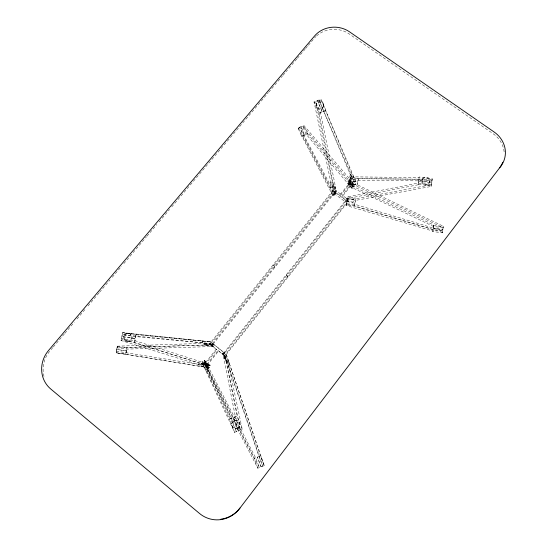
<?xml version="1.0" encoding="UTF-8"?>
<svg xmlns="http://www.w3.org/2000/svg" width="547" height="547" viewBox="0 0 547 547"><rect width="100%" height="100%" fill="white"/><g stroke="black" fill="none" stroke-linecap="round" stroke-linejoin="round"><path stroke-width="0.41" stroke-dasharray="2.73 2.05" d="M301.664 136.381L301.677 135.82L307.448 133.605L307.428 134.165L301.664 136.381L298.142 128.313L298.149 127.738L303.913 125.53L350.552 179.936L353.512 187.812L351.967 188.414L306.067 134.138L302.532 126.056L349.007 180.537L351.967 188.414L353.704 180.975L319.236 100.607L350.278 174.609L353.704 180.975L355.29 180.353L325.78 110.911L325.848 110.186L320.952 99.233L314.033 101.872L330.812 182.185L334.135 188.606L332.959 195.84L334.511 195.238L335.728 187.983L320.515 112.921L315.646 101.974L332.398 181.57L335.728 187.983L334.135 188.606L318.915 112.839L314.033 101.872M307.428 134.165L303.913 125.53M316.132 105.393L316.207 104.368M307.448 133.605L353.512 187.812L355.29 180.353L351.858 173.994L320.952 99.233M323.571 106.323A3.747 3.48 1.4 0 0 318.409 102.645A3.747 3.48 1.4 0 0 317.575 108.621A3.747 3.48 1.4 0 0 323.571 106.323L323.66 105.297A3.761 3.494 1.4 0 0 318.491 101.605A3.761 3.494 1.4 0 0 317.65 107.602A3.761 3.494 1.4 0 0 323.66 105.297M433.668 225.002L433.033 231.142L346.066 205.467L347.844 196.852L355.885 198.739L431.364 184.729L418.339 183.054L347.844 196.852L347.632 198.493L355.68 200.38L431.18 186.465L432.253 178.657L419.221 176.982L418.94 177.563L350.436 176.825L348.801 184.373L433.668 225.002L432.773 231.538L442.379 232.803L443.282 226.26L356.965 184.606L348.801 184.373L348.596 185.953L433.518 226.472L443.132 227.737L356.767 186.185L348.596 185.953L350.723 177.638L353.581 184.038L352.89 186.951L352.61 187.306L349.697 180.763L350.723 177.638M442.379 232.803L443.282 226.26M431.18 186.465L432.253 178.657M442.66 232.407L354.278 205.775L346.066 205.467L347.632 198.493L418.147 184.783L418.94 177.563M418.147 184.783L419.221 176.982M352.979 202.499L353.027 202.11L345.608 201.139L345.793 201.556L352.979 202.499L353.718 199.354L346.21 198.376L345.417 201.864L224.578 353.184L212.592 343.461L334.381 191.949L345.759 200.298L224.113 352.583L224.578 353.184M355.242 184.797L355.29 184.414L348.138 183.484L347.851 183.84L355.242 184.797L356.001 181.474L348.767 180.537L347.851 183.84M353.718 199.354L353.67 199.744L346.395 198.8L346.21 198.376M356.001 181.474L355.953 181.857L348.48 180.893M350.23 178.445L418.749 179.293L431.761 180.968L358.217 180.373L350.23 178.445L350.436 176.825L358.422 178.76L431.945 179.238M332.48 187.477L333.308 184.421L336.227 191.06L335.735 193.898L335.27 193.836L332.48 187.477L333.308 184.421M121.393 340.713L122.863 332.863L210.834 341.841L210.547 343.619L213.015 346.524L126.555 349.116L116.853 347.742L204.475 345.054L213.015 346.524L213.296 344.801L210.834 341.841L122.473 332.617L120.996 340.48L198.752 364.658L206.978 365.608L209.569 367.871L209.85 366.128L207.265 363.803L135.047 340.699L121.749 338.825L199.046 362.866L207.265 363.803L206.978 365.608L134.336 342.36L120.996 340.48M200.968 366.449L201.255 364.699L199.046 362.866L198.752 364.658L200.968 366.449L209.569 367.871L115.916 352.712L117.147 346.176L204.756 343.325L213.296 344.801L126.842 347.543L125.632 354.087L125.954 354.258L127.171 347.728L126.842 347.543M201.515 363.57L201.583 363.14L209.364 364.247L210.363 365.157L210.055 365.546L202.609 364.493L201.515 363.57L209.05 364.637L210.055 365.546M204.728 343.988L204.797 343.571L212.291 344.624L213.426 346.217L205.775 345.136L204.728 343.988L212.468 345.075L213.426 346.217M202.609 364.493L201.583 363.14M205.775 345.136L204.797 343.571M213.139 344.118L334.114 193.57L334.381 191.949M335.27 193.836L335.755 190.999L332.932 184.571M134.336 342.36L135.779 334.484L122.473 332.617M134.706 342.586L136.148 334.73L135.779 334.484M125.954 354.258L116.258 352.883L117.489 346.36L117.147 346.176M340.617 194.069L333.991 189.214L209.597 343.824L216.304 349.143L204.612 363.734L205.214 364.254L216.824 349.765L210.157 344.487L333.725 190.848L340.309 195.676L340.617 194.069L351.283 180.763L352.965 181.98L352.576 183.662L341.978 196.899L348.282 201.522L224.892 356.165L218.007 350.497L206.315 365.095L206.903 365.608L218.513 351.106M341.978 196.899L342.299 195.3L352.965 181.98M348.138 183.484L348.767 180.537M345.793 201.556L346.395 198.8M340.309 195.676L350.907 182.445L351.283 180.763M348.282 201.522L348.644 199.949L342.299 195.3M352.61 187.306L353.581 184.038M422.434 179.238L422.838 178.418M428.691 183.717A3.877 3.631 16.4 0 0 425.942 177.857A3.877 3.631 16.4 0 0 422.045 182.862A3.877 3.631 16.4 0 0 428.691 183.717L429.115 182.903A3.884 3.644 16.4 0 0 426.359 177.037A3.884 3.644 16.4 0 0 422.448 182.048A3.884 3.644 16.4 0 0 429.115 182.903M432.773 231.538L433.033 231.142M224.892 356.165L224.427 355.591L348.644 199.949M204.175 360.74L204.489 360.35L205.542 361.307L208.298 368.562L207.901 368.719L206.869 367.851L204.175 360.74L205.228 361.697L207.901 368.719M205.228 361.697L205.542 361.307M209.05 364.637L209.364 364.247M51.11 349.608L52.758 347.653M53.312 346.996L64.327 333.964M64.881 333.314L74.248 322.238M77.004 318.976L85.817 308.556M88.019 305.944L99.034 292.912M99.588 292.262L110.056 279.879M112.258 277.274L121.625 266.198M123.827 263.592L146.411 236.872M146.965 236.222L156.88 224.496M159.081 221.891L169.549 209.508M171.751 206.903L268.16 92.867M268.714 92.217L282.484 75.924M283.031 75.274L285.24 72.662M285.787 72.013L296.809 58.98M297.356 58.331L305.069 49.209M305.623 48.553L307.824 45.948M308.378 45.298L314.436 38.133A24.991 22.824 2 0 1 316.016 36.444M264.222 465.593L226.554 355.311L224.92 355.967L258.936 456.437L262.697 466.222L227.716 363.516L224.92 355.967L222.814 353.341L226.15 361.656L240.42 430.01L235.388 416.855L222.814 353.341L224.496 352.665L226.554 355.311L260.454 455.815L264.222 465.593L260.522 455.781L254.102 458.434L204.79 364.056L202.055 361.67L203.744 360.993L206.431 363.393L255.627 457.805L259.381 467.596L209.125 370.996L206.431 363.393L204.79 364.056L207.477 371.659L257.856 468.225L264.283 465.545M257.856 468.225L254.102 458.434M234.472 432.362L242.246 429.258L227.832 360.979L224.496 352.665L237.213 416.117L229.453 419.166L234.615 432.383L205.419 369.991L202.055 361.67L229.603 419.214M229.453 419.166L237.213 416.117M206.869 367.851L208.298 368.562M225.398 360.398L225.795 360.241L226.602 361.198L226.205 361.362L225.398 360.398L222.574 353.088L223.901 354.203L226.602 361.198M318.915 112.839L325.848 110.186M318.853 113.557L325.78 110.911M298.142 128.313L303.893 126.111M313.992 102.61L320.891 99.978M136.148 334.73L210.834 341.841M418.428 184.209L431.487 185.898M335.755 190.999L336.227 191.06M433.402 225.405L442.995 226.67M205.843 344.719L213.248 345.766M223.901 354.203L222.574 353.088M117.489 346.36L127.171 347.728M116.21 351.14L209.85 366.128M202.677 364.07L210.363 365.157M209.569 367.871L115.916 352.712L116.258 352.883M242.246 429.258L237.083 416.055M125.037 340.261L125.584 340.59M130.241 333.978L130.767 334.326M350.907 182.445L352.576 183.662M334.114 193.57L345.417 201.864M212.592 343.461L224.113 352.583M218.007 350.497L224.427 355.591M204.612 363.734L206.903 365.608M209.597 343.824L210.157 344.487M216.304 349.143L216.824 349.765M298.149 127.738L329.978 187.956L332.959 195.84L301.677 135.82M350.347 177.782L353.294 184.394M350.073 180.619L352.89 186.951M332.856 187.334L335.735 193.898M223.067 353.157L226.205 361.362M212.291 344.624L212.468 345.075M204.489 360.35L207.272 367.687M43.979 376.411A28.068 26.4 -47.7 0 1 50.009 350.907M316.583 35.911A24.991 22.824 2 0 1 349.28 34.003L493.052 133.68A26.16 24.123 18.6 0 1 504.245 153.728M301.035 126.637L304.542 135.273L301.035 126.637M317.492 100.552L322.32 112.231L317.492 100.552M355.885 198.739L354.278 205.775L355.885 198.739M358.422 178.76L356.767 186.185L358.422 178.76M330.812 182.185L329.978 187.956L331.523 187.354L332.398 181.57L330.812 182.185M204.756 343.325L204.475 345.054L202.363 342.764L122.514 334.743L135.8 336.61L210.547 343.619L202.363 342.764L202.65 340.993L204.756 343.325M350.278 174.609L349.007 180.537L350.552 179.936L351.858 173.994L350.278 174.609M418.824 180.592L418.544 181.173L431.562 182.848L431.87 182.274L418.824 180.592M433.354 228.065L433.087 228.468L442.687 229.733L442.967 229.33L433.354 228.065M261.104 466.858L257.35 457.087L261.104 466.858M207.108 369.314L205.419 369.991L207.477 371.659L209.125 370.996L207.108 369.314L203.744 360.993L231.429 418.476L236.448 431.631L207.108 369.314M227.832 360.979L226.15 361.656L227.716 363.516L229.357 362.852L227.832 360.979M354.483 204.175L346.278 203.874L433.19 229.665L442.81 230.93L354.483 204.175M135.061 338.415L121.735 336.542L135.424 338.655L135.061 338.415M126.241 350.812L116.532 349.444L126.562 350.989L126.241 350.812M238.43 430.824L233.268 417.607L238.43 430.824M274.738 266.15L273.097 264.898L273.233 266.061L274.861 267.305L274.738 266.15M287.845 276.126L286.19 274.868L286.238 275.975L287.879 277.226L287.845 276.126M331.523 187.354L299.53 127.212L303.059 135.287L334.511 195.238L331.523 187.354M126.911 341.068A4.082 3.897 -43 0 0 131.41 335.619A4.082 3.897 -43 0 0 124.6 334.668A4.082 3.897 -43 0 0 126.911 341.068M127.451 341.39A4.068 3.884 -43 0 0 131.936 335.967A4.068 3.884 -43 0 0 125.147 335.017A4.068 3.884 -43 0 0 127.451 341.39M237.166 428.253A4.198 4.103 -73.3 0 0 238.253 421.06A4.198 4.103 -73.3 0 0 231.613 423.775A4.198 4.103 -73.3 0 0 237.166 428.253M237.35 428.294A4.185 4.089 -73.4 0 0 238.437 421.128A4.185 4.089 -73.4 0 0 231.819 423.836A4.185 4.089 -73.4 0 0 237.35 428.294"/><path stroke-width="0.82" d="M502.748 162.268A26.16 24.123 18.6 0 1 499.65 167.799M240.003 508.047A29.367 28.171 -78.1 0 1 220.906 519.178M500.792 166.288L239.682 508.45A29.545 28.341 -78.1 0 1 199.518 513.462L50.741 388.992A28.232 26.543 -47.6 0 1 48.608 350.388L314.546 36.006A25.128 22.926 2 0 1 349.574 31.856L494.139 132.005A26.304 24.246 18.6 0 1 500.792 166.288"/></g></svg>
